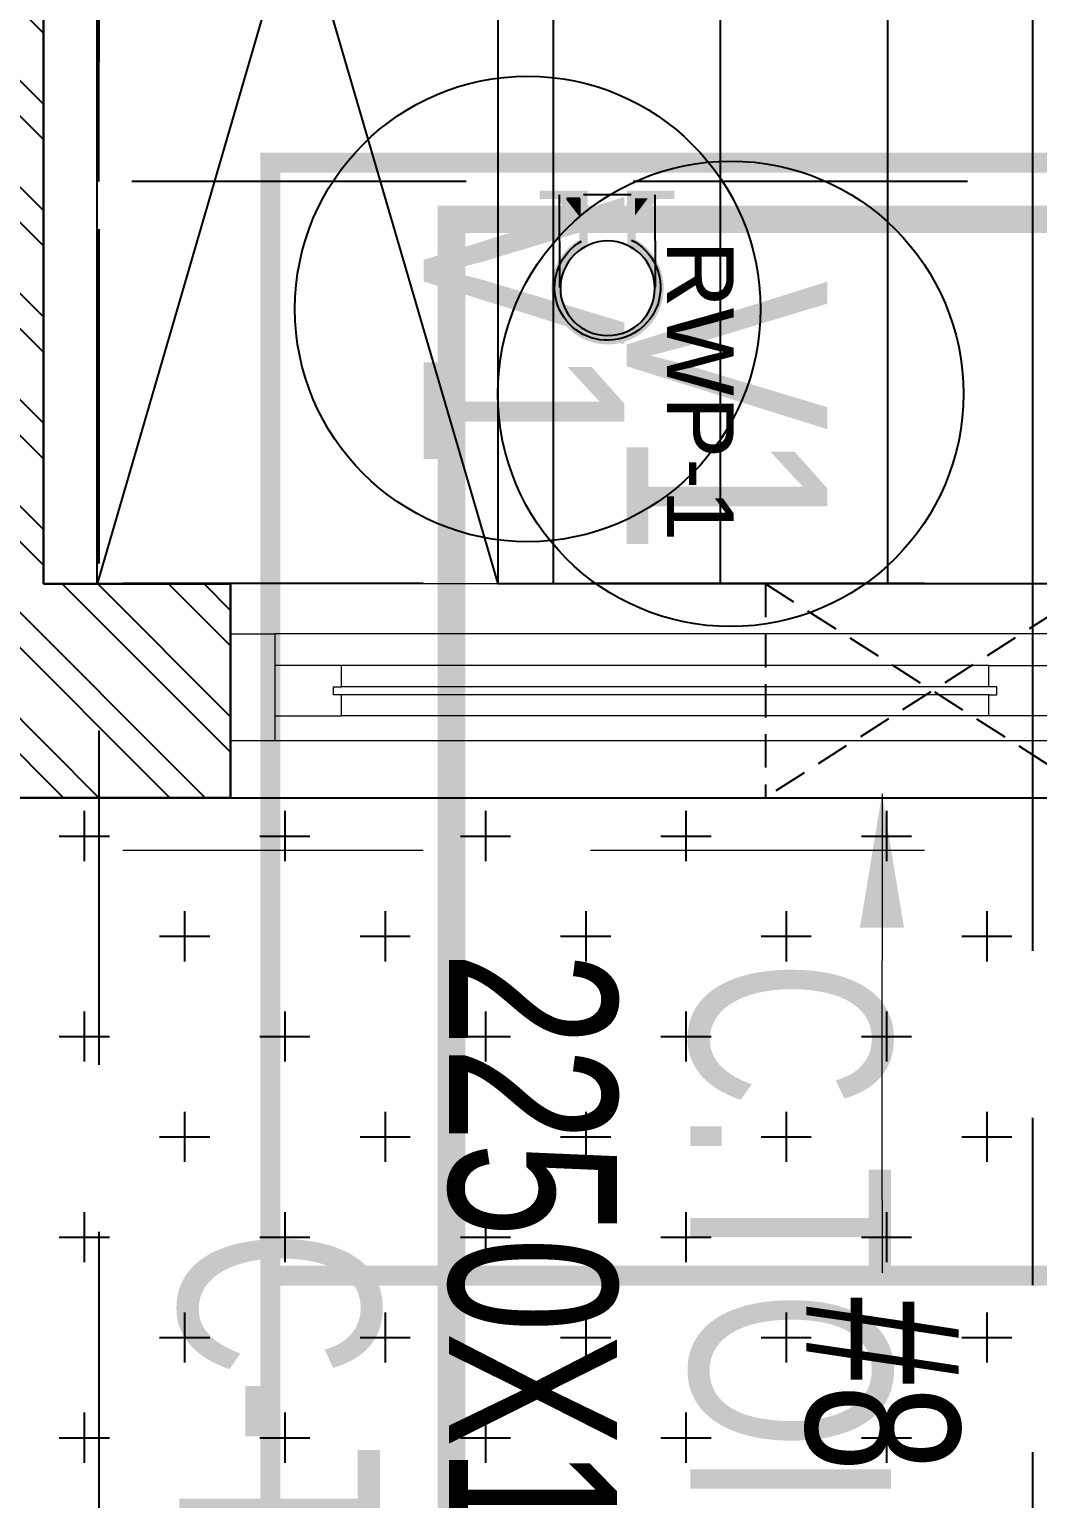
# Model space of a CAD drawing. Header units: millimetres. Extents: x -414464 to 1686, y -90036 to 108605.
# Drawn here: x -116517 to -115763, y -60739 to -59640 of the extents above; entities that cross this region are included whole.
import ezdxf
from ezdxf.enums import TextEntityAlignment as Align
from ezdxf.lldxf.tags import DXFTag

# ---------------------------------------------------------------- set-up
doc = ezdxf.new("R2010")
doc.units = ezdxf.units.MM
doc.header["$LTSCALE"] = 1000
doc.header["$MEASUREMENT"] = 0
for name, pattern in [('$1$AUDIT_D_120904163729-0', [0]), ('$36$HIDDEN', [0.375, 0.25, -0.125]), ('2BHK-A - FRONT$1$AUDIT_D_120904163729-0', [0]), ('2BHK-A - FRONT$1$HIDDEN', [0.375, 0.25, -0.125]), ('AUDIT_D_120904163729-0', [0]), ('T8(T9 IS SIMILAR) - DIMENSION & TEXTING$1$AUDIT_D_120904163729-0', [0]), ('T8(T9 IS SIMILAR)$1$$0$HIDDEN', [0.375, 0.25, -0.125]), ('T8(T9 IS SIMILAR)$1$HIDDEN', [0.375, 0.25, -0.125]), ('T8_REFUGE COLUMNS$1$CENTER2', [1.125, 0.75, -0.125, 0.125, -0.125])]:
    doc.linetypes.add(name, pattern=pattern)
doc.layers.get('0').update_dxf_attribs({"linetype": 'AUDIT_D_120904163729-0'})
for name, color, linetype in [('$0$A-HATCH -160', 251, '$1$AUDIT_D_120904163729-0'), ('$21$A-DIMENSIONS', 2, '$36$HIDDEN'), ('2BHK-A - FRONT$1$A-HATCH -160', 251, '2BHK-A - FRONT$1$AUDIT_D_120904163729-0'), ('2BHK-A - FRONT$1$A-TOI SUNK 50MM', 8, 'Continuous'), ('2BHK-A - FRONT$1$a-window-no', 125, 'Continuous'), ('2BHK-A - FRONT$1$CUT-OUT', 49, 'Continuous'), ('2BHK-A - FRONT$1$ELE 1', 1, 'Continuous'), ('a-rcc', 3, 'Continuous'), ('T8(T9 IS SIMILAR) - DIMENSION & TEXTING$1$A-PLUMBING', 7, 'T8(T9 IS SIMILAR) - DIMENSION & TEXTING$1$AUDIT_D_120904163729-0'), ('T8(T9 IS SIMILAR) - DIMENSION & TEXTING$1$a-window-no', 125, 'Continuous'), ('T8(T9 IS SIMILAR) - DIMENSION & TEXTING$1$RAILING', 35, 'Continuous'), ('T8(T9 IS SIMILAR) - DIMENSION & TEXTING$1$U-TI-EXT-PIPE', 7, 'Continuous'), ('T8(T9 IS SIMILAR) - DIMENSION & TEXTING$1$U-TI-EXT-SUP', 7, 'Continuous'), ('T8(T9 IS SIMILAR) - DIMENSION & TEXTING$1$U-TI-TEXT', 7, 'Continuous'), ('T8(T9 IS SIMILAR) - DIMENSION & TEXTING$1$U-TI-WS', 5, 'Continuous'), ('T8(T9 IS SIMILAR)$1$$6$a-beam 2', 50, 'Continuous'), ('T8(T9 IS SIMILAR)$1$S-BEAM', 20, 'T8(T9 IS SIMILAR)$1$$0$HIDDEN'), ('T8_REFUGE COLUMNS$1$A-CENTERLINE', 193, 'T8_REFUGE COLUMNS$1$CENTER2'), ('T8_TYPICAL COLUMNS$1$A-RCC COLS', 3, 'Continuous')]:
    doc.layers.add(name, color=color, linetype=linetype)
for name, color, linetype, lineweight in [('2BHK-A - FRONT$1$a-Text', 4, 'Continuous', 0), ('2BHK-A - FRONT$1$a-TEXT -R SIZE', 4, 'Continuous', 0), ('2BHK-A - FRONT$1$A-WALL- 160', 6, 'Continuous', 30), ('2BHK-A - FRONT$1$Ventilator', 5, 'Continuous', 0), ('T8(T9 IS SIMILAR) - DIMENSION & TEXTING$1$a-Text', 4, 'Continuous', 0), ('T8(T9 IS SIMILAR) - DIMENSION & TEXTING$1$a-TEXT -R SIZE', 4, 'Continuous', 0), ('T8(T9 IS SIMILAR) - DIMENSION & TEXTING$1$R0-18-10-2014-T1-1st Podium Floor Plan$0$Text', 2, 'Continuous', 0), ('T8(T9 IS SIMILAR) - DIMENSION & TEXTING$1$U-TI-WS-HOT', 1, 'T8(T9 IS SIMILAR) - DIMENSION & TEXTING$1$DASHDOT', 30), ('T8(T9 IS SIMILAR)$1$D&W', 8, 'Continuous', 25), ('T8(T9 IS SIMILAR)$1$SCPL BEAM', 191, 'T8(T9 IS SIMILAR)$1$$0$HIDDEN', 13)]:
    doc.layers.add(name, color=color, linetype=linetype, lineweight=lineweight)
doc.styles.add('2BHK-A - FRONT$1$ARIAL ARROW', font='swisscl.ttf')
doc.styles.add('2BHK-A - FRONT$1$LODHA STANDERD', font='sanss___.ttf')
doc.styles.add('T8(T9 IS SIMILAR) - DIMENSION & TEXTING$1$arial', font='sanss___.ttf')
doc.styles.add('T8(T9 IS SIMILAR) - DIMENSION & TEXTING$1$ARIAL ARROW', font='swisscl.ttf')
doc.styles.add('T8(T9 IS SIMILAR) - DIMENSION & TEXTING$1$LODHA STANDERD', font='sanss___.ttf')
doc.styles.add('T8(T9 IS SIMILAR) - DIMENSION & TEXTING$1$Tahoma', font='tahoma.ttf')
tags = doc.linetypes.add('T8(T9 IS SIMILAR) - DIMENSION & TEXTING$1$DASHDOT', pattern=[1, 0.5, -0.25, 0, -0.25]).pattern_tags.tags
tags[10:11] = [DXFTag(74, 4), DXFTag(75, 0), DXFTag(340, '0'), DXFTag(46, 1.0), DXFTag(50, 0.0), DXFTag(44, 0.0), DXFTag(45, 0.0)]
tags[8:9] = [DXFTag(74, 4), DXFTag(75, 0), DXFTag(340, '0'), DXFTag(46, 1.0), DXFTag(50, 0.0), DXFTag(44, 0.0), DXFTag(45, 0.0)]
tags[6:7] = [DXFTag(74, 4), DXFTag(75, 0), DXFTag(340, '0'), DXFTag(46, 1.0), DXFTag(50, 0.0), DXFTag(44, 0.0), DXFTag(45, 0.0)]
tags[4:5] = [DXFTag(74, 4), DXFTag(75, 0), DXFTag(340, '0'), DXFTag(46, 1.0), DXFTag(50, 0.0), DXFTag(44, 0.0), DXFTag(45, 0.0)]
doc.dimstyles.new('T8(T9 IS SIMILAR) - DIMENSION & TEXTING$1$SAMATA STD', dxfattribs={"dimtxt": 100, "dimasz": 50, "dimexe": 50, "dimexo": 50, "dimgap": 10, "dimtad": 0, "dimdec": 0, "dimrnd": 5, "dimzin": 0, "dimdsep": 46, "dimtxsty": 'T8(T9 IS SIMILAR) - DIMENSION & TEXTING$1$Tahoma', "dimblk": 'T8(T9 IS SIMILAR) - DIMENSION & TEXTING$1$_Origin2', "dimcen": -50, "dimdle": 50, "dimclrd": 7, "dimclre": 7, "dimclrt": 7, "dimadec": 0, "dimazin": 0, "dimtfac": 1, "dimtdec": 0, "dimtmove": 1, "dimatfit": 3, "dimfxl": 150, "dimtfill": 1, "dimtolj": 1, "dimtzin": 0, "dimlwd": -1, "dimlwe": -1, "dimarcsym": 0})

# ---------------------------------------------------------------- blocks, each defined once
blk = doc.blocks.new('T8_REFUGE COLUMNS')
at = {"layer": 'T8_REFUGE COLUMNS$1$A-CENTERLINE'}
blk.add_line((1217431.8, -5722574.9), (1182156.9, -5722574.9), dxfattribs=at)
blk = doc.blocks.new('T8_TYPICAL COLUMNS')
at = {"layer": 'T8_TYPICAL COLUMNS$1$A-RCC COLS', "linetype": 'ByBlock'}
blk.add_blockref('T8_REFUGE COLUMNS', (0, 0), dxfattribs=at)
blk = doc.blocks.new('2BHK-A - FRONT$1$WINDOW TAG')
at = {"layer": '2BHK-A - FRONT$1$a-window-no'}
blk.add_circle((0, 0), 174.1, dxfattribs=at)
at = {"layer": '2BHK-A - FRONT$1$a-window-no', "style": '2BHK-A - FRONT$1$LODHA STANDERD'}
blk.add_attdef('WINDOW', text='', height=150, dxfattribs=at).set_placement((11.3, 2.8), align=Align.MIDDLE_CENTER)
blk = doc.blocks.new('2BHK-A - FRONT$1$V1')
at = {"layer": '2BHK-A - FRONT$1$Ventilator'}
for p, q in [((1139453.9, -5700057.1), (1140103.9, -5700057.1)), ((1139453.9, -5700217.1), (1140103.9, -5700217.1))]:
    blk.add_line(p, q, dxfattribs=at)
at = {"layer": '2BHK-A - FRONT$1$Ventilator', "color": 8}
for p, q in [((1139486.9, -5700094.6), (1140070.9, -5700094.6)), ((1139536.9, -5700118.3), (1140020.9, -5700118.3)), ((1139536.9, -5700155.8), (1140020.9, -5700155.8)), ((1139486.9, -5700174.6), (1140070.9, -5700174.6))]:
    blk.add_line(p, q, dxfattribs=at)
at = {"layer": '2BHK-A - FRONT$1$Ventilator', "color": 5}
for p, q in [((1139536.9, -5700134.1), (1140020.9, -5700134.1)), ((1139536.9, -5700140.1), (1140020.9, -5700140.1))]:
    blk.add_line(p, q, dxfattribs=at)
at = {"layer": '2BHK-A - FRONT$1$Ventilator', "color": 4}
for points in [[(1139453.9, -5700094.6), (1139486.9, -5700094.6), (1139486.9, -5700174.6), (1139453.9, -5700174.6)], [(1140103.9, -5700094.6), (1140070.9, -5700094.6), (1140070.9, -5700174.6), (1140103.9, -5700174.6)], [(1139536.9, -5700134.1), (1139536.9, -5700118.3), (1139486.9, -5700118.3), (1139486.9, -5700155.8), (1139536.9, -5700155.8), (1139536.9, -5700140.1), (1139530.9, -5700140.1), (1139530.9, -5700134.1)], [(1140020.9, -5700134.1), (1140020.9, -5700118.3), (1140070.9, -5700118.3), (1140070.9, -5700155.8), (1140020.9, -5700155.8), (1140020.9, -5700140.1), (1140026.9, -5700140.1), (1140026.9, -5700134.1)]]:
    blk.add_lwpolyline(points, close=True, dxfattribs=at)
blk = doc.blocks.new('2BHK-A - FRONT')
at = {"layer": '2BHK-A - FRONT$1$A-HATCH -160', "linetype": 'ByBlock'}
h = blk.add_hatch(dxfattribs=at)
h.set_pattern_fill('ANSI32', color=256, scale=150)
h.set_pattern_definition([(45, (0, -0.55), (-39.77475644, 39.77475644), []), (45, (26.517, -0.55), (-39.77475644, 39.77475644), [])])
h.paths.add_polyline_path([(1145269.9, -5728524.2), (1145269.9, -5728684.2), (1144639.8, -5728684.2), (1144639.8, -5726829.5), (1144799.8, -5726829.5), (1144799.8, -5728524.2)])
h.paths.add_polyline_path([(1148934.5, -5727449.8), (1148934.5, -5727609.8), (1147999.5, -5727609.8), (1147999.5, -5727009.5), (1148159.5, -5727009.5), (1148159.5, -5727449.8)])
h.paths.add_polyline_path([(1147999.5, -5728684.2), (1147999.5, -5728524.2), (1147369.9, -5728524.2), (1147369.9, -5728684.2)])
edge = h.paths.add_edge_path()
edge.add_line((1151334.5, -5727449.8), (1151779.5, -5727449.8))
edge.add_line((1151779.5, -5727449.8), (1151779.5, -5727609.8))
edge.add_line((1151704.5, -5727609.8), (1151334.5, -5727609.8))
edge.add_line((1151334.5, -5727609.8), (1151334.5, -5727449.8))
h.paths.add_polyline_path([(1146264.5, -5719573.8), (1146424.5, -5719573.8), (1146424.5, -5719224.6), (1146264.5, -5719224.6)])
h.paths.add_polyline_path([(1145549.4, -5721834.4), (1145788.9, -5721834.4), (1145790, -5721674.6), (1145549.4, -5721674.6)])
h.paths.add_polyline_path([(1145949.5, -5721924.2), (1145949.5, -5722524.6), (1145789.5, -5722524.6), (1145789.5, -5721924.2)])
h.paths.add_polyline_path([(1144599.5, -5721924.6), (1144759.5, -5721924.6), (1144762, -5722524.6), (1144602, -5722524.6)])
h.paths.add_polyline_path([(1144599.5, -5723474.6), (1144599.5, -5723174.6), (1144759.5, -5723174.6), (1144759.5, -5723314.6), (1145789.5, -5723314.6), (1145789.5, -5723174.6), (1145949.5, -5723174.6), (1145949.5, -5723474.2)])
at = {"layer": '2BHK-A - FRONT$1$A-TOI SUNK 50MM'}
h = blk.add_hatch(dxfattribs=at)
h.set_pattern_fill('CROSS', color=256, scale=300, style=0)
h.set_pattern_definition([(0, (0, -0.9), (75, 75), [37.5, -112.5]), (90, (18.75, -19.65), (-75, 75), [37.5, -112.5])])
h.paths.add_polyline_path([(1142149.5, -5723374.6), (1144599.5, -5723374.6), (1144599.5, -5721924.9), (1142149.5, -5721924.9)])
h.paths.add_polyline_path([(1148199.2, -5723374.6), (1145949.5, -5723374.6), (1145949.5, -5721924.9), (1148199.2, -5721924.9)])
at = {"layer": '2BHK-A - FRONT$1$CUT-OUT', "linetype": 'ByBlock'}
h = blk.add_hatch(dxfattribs=at)
h.set_pattern_fill('ANSI31', color=256, scale=1000, angle=135)
h.paths.add_polyline_path([(1145489.5, -5721834.4), (1145489.5, -5722464.6), (1145789.5, -5722464.6), (1145789.3, -5722974.5), (1144759.4, -5722974.5), (1144759.5, -5722464.6), (1145059.6, -5722464.6), (1145059.5, -5721834.4)])
at = {"linetype": '2BHK-A - FRONT$1$HIDDEN', "ltscale": 0.1}
for p, q in [((1145789.5, -5722774.6), (1145949.5, -5722524.6)), ((1145789.5, -5722524.6), (1145949.5, -5722774.6))]:
    blk.add_line(p, q, dxfattribs=at)
blk.add_lwpolyline([(1145789.5, -5722774.6), (1145949.5, -5722774.6), (1145949.5, -5722524.6), (1145789.5, -5722524.6)], close=True, dxfattribs=at)
at = {"layer": '2BHK-A - FRONT$1$A-TOI SUNK 50MM'}
blk.add_lwpolyline([(1148199.2, -5723374.6), (1145949.5, -5723374.6), (1145949.5, -5721924.9), (1148199.2, -5721924.9)], close=True, dxfattribs=at)
at = {"layer": '2BHK-A - FRONT$1$A-WALL- 160', "linetype": 'ByBlock'}
for p, q in [((1145789.5, -5723174.6), (1145949.5, -5723174.6)), ((1145789.5, -5723314.6), (1145789.5, -5723174.6)), ((1145949.5, -5723474.6), (1145949.5, -5723174.6)), ((1144759.5, -5723314.6), (1145789.5, -5723314.6))]:
    blk.add_line(p, q, dxfattribs=at)
at = {"layer": '2BHK-A - FRONT$1$CUT-OUT', "linetype": 'ByBlock'}
blk.add_lwpolyline([(1145489.5, -5721834.4), (1145489.5, -5722464.6), (1145789.5, -5722464.6), (1145789.4, -5722974.5), (1144759.5, -5722974.5), (1144759.5, -5722464.6), (1145059.6, -5722464.6), (1145059.5, -5721834.4)], close=True, dxfattribs=at)
for points in [[(1144759.6, -5722974.5), (1145789.4, -5723274.5)], [(1145789.5, -5722974.5), (1144763.3, -5723274.5)]]:
    blk.add_lwpolyline(points, dxfattribs=at)
at = {"layer": '2BHK-A - FRONT$1$ELE 1', "linetype": 'ByBlock'}
for p, q in [((1145789.3, -5722974.5), (1144759.4, -5722974.5)), ((1145789.3, -5723274.5), (1144759.4, -5723274.5))]:
    blk.add_line(p, q, dxfattribs=at)
at = {"layer": '2BHK-A - FRONT$1$A-WALL- 160', "linetype": 'ByBlock', "xscale": -1, "rotation": 90}
blk.add_blockref('2BHK-A - FRONT$1$V1', (-4554267.6, -4583070.7), dxfattribs=at)
at = {"layer": '2BHK-A - FRONT$1$a-window-no'}
ref = blk.add_blockref('2BHK-A - FRONT$1$WINDOW TAG', (1145583.9, -5722952.4, 0), dxfattribs=dict(at, rotation=180))
ref.add_attrib('WINDOW', 'V1', dxfattribs={"height": 150, "style": '2BHK-A - FRONT$1$LODHA STANDERD', "width": 0.8}).set_placement((1145601.9, -5722955.2, 0), align=Align.MIDDLE_CENTER)
at = {"layer": '2BHK-A - FRONT$1$a-Text', "style": '2BHK-A - FRONT$1$ARIAL ARROW'}
blk.add_text('C.TOILET', height=150, dxfattribs=at).set_placement((1146070.4, -5722830.7))
at = {"layer": '2BHK-A - FRONT$1$a-TEXT -R SIZE', "color": 2, "style": '2BHK-A - FRONT$1$ARIAL ARROW'}
blk.add_text('2250X1450', height=125, dxfattribs=at).set_placement((1146064.5, -5723011.2))
blk = doc.blocks.new('T8(T9 IS SIMILAR) - DIMENSION & TEXTING$1$WINDOW TAG')
at = {"layer": 'T8(T9 IS SIMILAR) - DIMENSION & TEXTING$1$a-window-no'}
blk.add_circle((0, 0), 174.1, dxfattribs=at)
at = {"layer": 'T8(T9 IS SIMILAR) - DIMENSION & TEXTING$1$a-window-no', "style": 'T8(T9 IS SIMILAR) - DIMENSION & TEXTING$1$LODHA STANDERD'}
blk.add_attdef('WINDOW', text='', height=150, dxfattribs=at).set_placement((11.3, 2.8), align=Align.MIDDLE_CENTER)
blk = doc.blocks.new('*U428')
at = {"layer": 'T8(T9 IS SIMILAR) - DIMENSION & TEXTING$1$RAILING', "color": 8, "linetype": 'Continuous'}
for points in [[(0.675, 0.4), (0.857, 0.882), (0.311, 0.159)], [(0.675, 0.4), (0.857, 0.159), (0.857, 0.882)], [(0.675, 0.4), (0.311, 0.159), (0.857, 0.159)]]:
    blk.add_solid(points, dxfattribs=at)
blk = doc.blocks.new('*U429')
at = {"layer": 'T8(T9 IS SIMILAR) - DIMENSION & TEXTING$1$RAILING', "color": 8, "linetype": 'Continuous', "extrusion": (0, 0, -1)}
for points in [[(-3.339, 0.4), (-3.157, 0.882), (-3.703, 0.159)], [(-3.339, 0.4), (-3.157, 0.159), (-3.157, 0.882)], [(-3.339, 0.4), (-3.703, 0.159), (-3.157, 0.159)]]:
    blk.add_solid(points, dxfattribs=at)
blk = doc.blocks.new('T8(T9 IS SIMILAR) - DIMENSION & TEXTING$1$SUP')
at = {"layer": 'T8(T9 IS SIMILAR) - DIMENSION & TEXTING$1$U-TI-EXT-SUP', "color": 1, "ltscale": 5}
for p, q in [((13177.168, -14122.156), (13177.168, -14125.488)), ((13180.612, -14122.156), (13180.612, -14125.488))]:
    blk.add_line(p, q, dxfattribs=at)
at = {"layer": 'T8(T9 IS SIMILAR) - DIMENSION & TEXTING$1$U-TI-EXT-SUP', "color": 8}
for p, q in [((13177.9, -14124.729), (13177.9, -14125.363)), ((13177.43, -14125.363), (13177.904, -14124.736)), ((13177.9, -14125.363), (13177.43, -14125.363))]:
    blk.add_line(p, q, dxfattribs=at)
at = {"layer": 'T8(T9 IS SIMILAR) - DIMENSION & TEXTING$1$U-TI-EXT-SUP', "color": 7}
blk.add_line((13179.751, -14125.488), (13178.029, -14125.488), dxfattribs=at)
at = {"layer": 'T8(T9 IS SIMILAR) - DIMENSION & TEXTING$1$U-TI-EXT-SUP', "color": 7, "const_width": 0.3}
blk.add_lwpolyline([(13178.031, -14123.789, -4.115665), (13179.751, -14123.789, 0)], format="xyb", dxfattribs=at)
for points in [[(13178.029, -14125.488), (13178.029, -14123.703)], [(13179.751, -14123.703), (13179.751, -14125.488)], [(13178.033, -14124.35), (13177.162, -14125.5)], [(13179.747, -14124.35), (13180.618, -14125.5)], [(13176.451, -14125.488), (13178.181, -14125.488)], [(13179.602, -14125.488), (13181.305, -14125.488)]]:
    blk.add_lwpolyline(points, dxfattribs=at)
at = {"layer": 'T8(T9 IS SIMILAR) - DIMENSION & TEXTING$1$U-TI-EXT-SUP', "color": 1}
blk.add_circle((13178.891, -14122.123), 1.703, dxfattribs=at)
at = {"layer": 'T8(T9 IS SIMILAR) - DIMENSION & TEXTING$1$U-TI-EXT-SUP', "color": 7}
blk.add_ellipse((13178.889, -14122.156), major_axis=(-1.348, 1.348), ratio=1, start_param=2.825571, end_param=8.127392, dxfattribs=at)
at = {"layer": 'T8(T9 IS SIMILAR) - DIMENSION & TEXTING$1$U-TI-EXT-SUP', "color": 8, "linetype": 'Continuous', "xscale": 0.8610379049555374, "yscale": 0.8610379049555374, "zscale": 0.8610379049555374}
for name in ['*U428', '*U429']:
    blk.add_blockref(name, (13177.162, -14125.5), dxfattribs=at)
blk = doc.blocks.new('T8(T9 IS SIMILAR) - DIMENSION & TEXTING$1$A$C77D62699')
at = {"layer": 'T8(T9 IS SIMILAR) - DIMENSION & TEXTING$1$U-TI-WS', "lineweight": 40, "ltscale": 0.01, "const_width": 20.5, "elevation": 0.7}
blk.add_lwpolyline([(-7226.9, -8097), (-7442.7, -8097), (-7442.7, -9135.8), (-4754.9, -9135.8)], dxfattribs=at)
at = {"layer": 'T8(T9 IS SIMILAR) - DIMENSION & TEXTING$1$U-TI-WS-HOT', "ltscale": 0.1, "const_width": 15}
for points, elevation in [([(-7485, -8022.2), (-7485, -9271.4), (-6302.7, -9271.4), (-6302.7, -8050.9)], 0.7), ([(-6652.4, -8050.9), (-6652.4, -9271.4)], 0.8)]:
    blk.add_lwpolyline(points, dxfattribs=dict(at, elevation=elevation))
at = {"layer": 'T8(T9 IS SIMILAR) - DIMENSION & TEXTING$1$U-TI-EXT-PIPE', "xscale": -20.76416868124874, "yscale": 20.76416868124874, "zscale": 20.76416868124874, "rotation": 270.1240371321761}
blk.add_blockref('T8(T9 IS SIMILAR) - DIMENSION & TEXTING$1$SUP', (286434.8, -282032.3), dxfattribs=at)
at = {"layer": 'T8(T9 IS SIMILAR) - DIMENSION & TEXTING$1$U-TI-TEXT', "style": 'T8(T9 IS SIMILAR) - DIMENSION & TEXTING$1$arial'}
blk.add_text('RWP-1', height=50, dxfattribs=at).set_placement((-7426.9, -8974.7, 0))
blk = doc.blocks.new('T8(T9 IS SIMILAR) - DIMENSION & TEXTING$1$_Origin2')
at = {"color": 0, "linetype": 'ByBlock', "lineweight": -2}
blk.add_line((-0.5, 0), (-1, 0), dxfattribs=at)
for radius in [0.5, 0.25]:
    blk.add_circle((0, 0), radius, dxfattribs=at)
blk = doc.blocks.new('T8(T9 IS SIMILAR) - DIMENSION & TEXTING')
at = {"layer": 'T8(T9 IS SIMILAR) - DIMENSION & TEXTING$1$A-PLUMBING', "linetype": 'ByBlock'}
blk.add_blockref('T8(T9 IS SIMILAR) - DIMENSION & TEXTING$1$A$C77D62699', (1207452.3, -5713874), dxfattribs=at)
at = {"layer": 'T8(T9 IS SIMILAR) - DIMENSION & TEXTING$1$a-window-no'}
ref = blk.add_blockref('T8(T9 IS SIMILAR) - DIMENSION & TEXTING$1$WINDOW TAG', (1200140.2, -5722801, 0), dxfattribs=dict(at, rotation=180))
ref.add_attrib('WINDOW', 'V1', dxfattribs={"height": 150, "style": 'T8(T9 IS SIMILAR) - DIMENSION & TEXTING$1$LODHA STANDERD', "width": 0.8}).set_placement((1200158.1, -5722803.8, 0), align=Align.MIDDLE_CENTER)
at = {"layer": 'T8(T9 IS SIMILAR) - DIMENSION & TEXTING$1$a-Text', "style": 'T8(T9 IS SIMILAR) - DIMENSION & TEXTING$1$ARIAL ARROW'}
blk.add_text('C-TOI.', height=150, dxfattribs=at).set_placement((1200764.6, -5723213.4))
at = {"layer": 'T8(T9 IS SIMILAR) - DIMENSION & TEXTING$1$a-TEXT -R SIZE', "color": 2, "style": 'T8(T9 IS SIMILAR) - DIMENSION & TEXTING$1$ARIAL ARROW'}
blk.add_text('2250X1450', height=125, dxfattribs=at).set_placement((1200557.3, -5723011.1))
at = {"layer": 'T8(T9 IS SIMILAR) - DIMENSION & TEXTING$1$R0-18-10-2014-T1-1st Podium Floor Plan$0$Text', "linetype": 'ByBlock', "style": 'T8(T9 IS SIMILAR) - DIMENSION & TEXTING$1$ARIAL ARROW'}
blk.add_text('#8', height=114.75, dxfattribs=at).set_placement((1200815.7, -5722744.5, 0))
at = {"layer": 'T8(T9 IS SIMILAR) - DIMENSION & TEXTING$1$R0-18-10-2014-T1-1st Podium Floor Plan$0$Text'}
blk.add_leader([(1200439.5, -5722687.8), (1200689.2, -5722687.9), (1200797.8, -5722687.8)], dimstyle='T8(T9 IS SIMILAR) - DIMENSION & TEXTING$1$SAMATA STD', override={"dimscale": 1, "dimasz": 100, "dimclrd": 2, "dimfxlon": 1, "dimarcsym": 1}, dxfattribs=at)
blk = doc.blocks.new('T8(T9 IS SIMILAR)')
at = {"layer": 'T8(T9 IS SIMILAR)$1$D&W', "linetype": 'ByBlock'}
for name, p in [('T8_TYPICAL COLUMNS', (0, 0)), ('2BHK-A - FRONT', (54492.8, -0.4))]:
    blk.add_blockref(name, p, dxfattribs=at)
at = {"layer": 'T8(T9 IS SIMILAR)$1$$6$a-beam 2', "linetype": 'ByBlock'}
blk.add_blockref('T8(T9 IS SIMILAR) - DIMENSION & TEXTING', (0, 0), dxfattribs=at)
at = {"layer": 'T8(T9 IS SIMILAR)$1$S-BEAM'}
blk.add_line((1196642, -5723273.5, 0.1), (1202691.6, -5723273.5, 0.1), dxfattribs=at)
at = {"layer": 'T8(T9 IS SIMILAR)$1$S-BEAM', "elevation": 0.1}
blk.add_lwpolyline([(1199981.5, -5723273.5), (1199551.6, -5723273.5), (1199551.6, -5721873.9), (1199981.5, -5721873.9)], close=True, dxfattribs=at)
at = {"layer": 'T8(T9 IS SIMILAR)$1$SCPL BEAM', "linetype": 'T8(T9 IS SIMILAR)$1$HIDDEN'}
for p, q in [((1200281.7, -5721905.9), (1200281.8, -5723255.6, 0)), ((1200481.7, -5721905.9), (1200481.8, -5723255.6, 0))]:
    blk.add_line(p, q, dxfattribs=at)
blk = doc.blocks.new('A$C48506478')
at = {"layer": '$21$A-DIMENSIONS', "linetype": 'ByBlock'}
blk.add_blockref('T8(T9 IS SIMILAR)', (-1195542.6, 5727884.6), dxfattribs=at)
at = {"layer": '$0$A-HATCH -160', "linetype": 'ByBlock'}
blk.add_blockref('T8(T9 IS SIMILAR) - DIMENSION & TEXTING', (-1195542.6, 5727884.6), dxfattribs=at)

msp = doc.modelspace()

# ---------------------------------------------------------------- block references
at = {"layer": 'a-rcc', "linetype": 'ByBlock', "rotation": 270}
msp.add_blockref('A$C48506478', (-121076, -55315.3, 0), dxfattribs=at)

doc.saveas('drawing.dxf')
